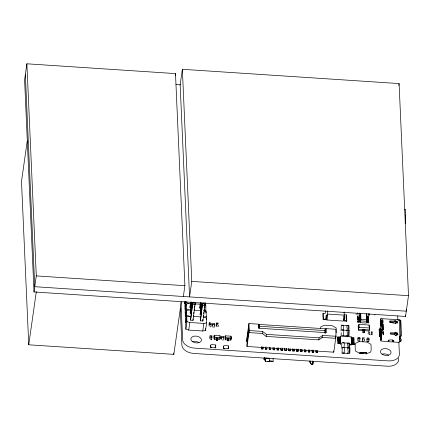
<?xml version="1.0" encoding="UTF-8"?>
<svg xmlns="http://www.w3.org/2000/svg" width="430" height="430" viewBox="0 0 430 430"><rect width="100%" height="100%" fill="white"/><g stroke="black" fill="none" stroke-linecap="round" stroke-linejoin="round"><path stroke-width="0.64" d="M366.478 314.04L366.801 321.28L366.156 323.086L360.496 322.715L360.19 313.626M381.329 324.65L380.862 324.618L380.835 319.753L380.426 322.366L380.727 322.994M382.506 323.263L382.533 319.619L382.861 319.64L382.979 322.371A1.209 0.769 8.1 0 1 381.818 323.064L381.157 323.344L379.921 328.74M394.471 333.449L394.337 334.9M363.13 330.073L363.103 329.213L364.769 329.321L364.796 330.181M217.01 339.867L217.155 338.211M228.196 338.722L228.045 340.323M392.402 341.527L392.38 341.028A0.543 0.344 8.1 0 1 392.907 340.716A0.543 0.344 8.1 0 1 393.461 341.103L393.638 342.022C395.036 340.108 390.435 339.496 389.585 340.055A1.209 0.93 -2.5 0 0 388.79 340.372L387.779 341.635L381.109 341.038L381.62 337.539M388.682 341.501L388.704 341.103M216.704 337.846L216.548 340.302L217.467 340.361L217.634 338.13M217.601 338.394L217.467 340.361M227.717 338.786L227.588 340.759L228.507 340.818L228.674 338.587M228.636 338.851L228.507 340.818M380.577 339.84L380.84 334.277M380.932 336.131L380.905 332.062M381.453 330.02L381.26 331.315L381.211 324.489L383.065 324.29L383.313 329.815L381.453 330.02L380.571 340.888M399.497 341.92L399.948 336.454L399.18 319.812L380.899 318.582L380.238 323.344L380.77 324.446M400.362 341.447L399.69 341.071M363.07 330.353L363.027 332.616L364.688 332.723L364.715 329.686M364.737 330.466L364.688 332.723M381.351 339.716L381.593 335.932L381.265 333.626L381.367 332.514L381.835 332.546A1.037 0.301 5.4 0 1 382.931 332.922L383.194 334.502L383.522 334.524L383.399 331.734A1.209 0.769 8.1 0 0 382.162 330.88L381.507 331.164M216.564 339.442L216.548 340.302M227.599 339.899L227.572 340.404M227.723 339.066L227.755 338.528M381.528 338.136L381.716 334.798L381.367 332.514M399.712 338.652L399.938 335.927L400.394 335.594A0.586 0.285 -50.8 0 0 400.808 334.906L400.153 320.06A0.586 0.285 -50.8 0 0 399.706 319.995L399.25 320.329M185.389 301.57L184.878 305.424L185.034 310.121L186.061 301.344M186.179 304.053L185.158 311.761L185.319 316.458L186.394 308.89L186.179 304.053L188.953 303.489L190.958 303.618M186.464 310.39L185.443 318.103L185.599 322.801L186.674 315.228L186.464 310.39L190.571 309.912M190.855 316.254L186.744 316.727L185.722 324.44L185.878 329.138L188.722 330.068L202.767 330.998L205.54 330.433L206.62 322.865L206.405 318.023L203.562 317.087L206.335 316.528L206.12 311.685L203.852 310.938M360.474 314.351L360.286 314.362A0.779 0.597 -2.5 0 0 359.776 314.61L359.029 315.996L357.669 316.029L357.663 317.464L358.959 317.528A0.779 0.597 -2.5 0 0 359.469 317.286L360.404 315.797M357.663 317.464L357.669 316.029M360.512 318.168L359.571 319.657A0.779 0.597 -2.5 0 1 359.066 319.898L357.765 319.834L357.771 318.399L359.136 318.372L359.883 316.98A0.779 0.597 -2.5 0 1 360.388 316.733L360.577 316.727M357.765 319.834L357.771 318.399M360.496 319.103A0.779 0.597 -2.5 0 0 359.985 319.35L359.238 320.742L357.878 320.769L357.873 322.204L359.168 322.274A0.779 0.597 -2.5 0 0 359.679 322.027L360.614 320.538M357.873 322.204L357.878 320.769M183.357 296.501L184.895 285.697L175.488 73.594L26.88 63.796L24.596 79.846L34.002 291.954L405.544 316.448L408.5 295.684L399.094 83.576L182.358 69.289L180.149 84.807L189.56 296.91L191.769 281.397L182.358 69.289M27.267 140.868L21.5 181.395L28.745 344.796L173.827 354.363L181.299 301.876M34.002 291.954L36.287 275.904L26.88 63.796M28.745 344.796L36.313 291.647M175.22 75.503L175.488 73.594M185.024 301.892L184.755 303.784L184.69 301.769M185.878 329.138L186.959 321.57L186.744 316.727M190.479 302.043L190.001 307.514L191.237 307.595M190.001 307.514L190.737 302.349M191.678 301.925L190.21 312.255L190.28 313.852L191.522 313.932M190.28 313.852L191.936 302.231M188.722 330.068L189.797 322.5L186.959 321.57M193.301 302.118L192.699 303.096L190.56 320.189L193.038 320.35L195.172 303.263L194.989 304.553M190.56 320.189L192.699 303.096M193.242 316.819L193.43 315.529M193.704 313.588L193.887 312.298M194.161 310.363L194.344 309.073M194.532 307.778L194.715 306.488M200.31 302.688L199.832 308.16L201.068 308.24M199.832 308.16L200.659 302.349M201.417 303.22L200.111 314.497L201.767 302.876M203.132 302.768L202.525 303.747L200.391 320.839L202.869 321L205.072 305.504L204.782 302.876M200.391 320.839L202.525 303.747M203.164 316.819L203.352 315.529M203.626 313.594L203.809 312.304M203.992 311.008L204.272 309.073M204.454 307.783L204.637 306.493M205.508 305.741L205.723 302.639M202.767 330.998L203.847 323.43L206.62 322.865M205.787 312.078L205.841 305.348L204.707 304.972M205.943 312.949L206.12 311.685M206.158 317.786L206.335 316.528M206.223 319.286L206.405 318.023M209.254 323.064L209.007 324.822L209.281 324.876M209.061 326.069L209.313 324.311A3.456 2.193 8.1 0 1 210.13 324.279M210.942 324.951L211.189 323.193A3.456 2.193 8.1 0 1 210.372 323.226M210.996 326.198L211.248 324.44A3.456 2.193 8.1 0 0 210.437 324.301M212.522 326.332L212.769 324.575A3.456 2.193 8.1 0 1 213.586 324.537M211.732 337.539L211.985 335.782A3.456 2.193 8.1 0 1 211.168 335.819M211.791 338.786L212.038 337.029A3.456 2.193 8.1 0 0 211.227 336.889M210.791 347.51L210.738 345.306L210.791 347.51L215.742 347.838L215.693 345.634L215.742 347.838M214.403 325.209L214.651 323.451A3.456 2.193 8.1 0 1 213.834 323.489M214.457 326.456L214.704 324.698A3.456 2.193 8.1 0 0 213.893 324.559M211.501 347.558L210.824 347.257M215.032 347.795L215.779 347.585M223.401 337.529L223.568 336.357A3.456 2.193 8.1 0 1 222.751 336.389M223.374 339.361L223.621 337.604M223.729 348.434L223.675 346.231L223.729 348.434L228.679 348.762L228.631 346.558L228.679 348.762M224.439 348.483L223.761 348.176M227.97 348.714L228.717 348.504M305.725 350.337L333.766 352.186L336.029 336.276L335.717 329.262L326.042 328.622L326.219 332.664L258.79 328.219L258.607 324.177L248.932 323.543L246.669 339.447L246.766 341.694L248.744 327.821M248.857 330.342L246.879 344.22L246.981 346.467L265.67 347.698M246.981 346.467L249.244 330.557L248.932 323.543M258.462 325.193L258.607 324.177M258.812 328.24L259.354 324.44L325.236 328.783L324.956 333.132M259.161 328.154L259.354 324.44M249.244 330.557L262.59 331.439L262.305 333.47L266.149 336.4L318.786 339.867L322.392 337.432L322.677 335.4L336.029 336.276M262.891 346.736L262.918 349.063L261.488 348.972L261.467 346.644M266.149 336.4L266.433 334.368L262.59 331.439M266.793 346.994L266.815 349.321L265.391 349.224L265.364 346.902M264.251 357.884L264.063 359.749L265.197 360.324M264.536 357.792C262.644 360.673 266.154 358.91 265.288 361.27M264.208 357.781L264.558 359.561L264.805 357.808M270.69 347.252L270.717 349.579L269.293 349.483L269.266 347.155M269.803 358.459L269.32 361.775M274.598 347.51L274.62 349.837L273.195 349.74L273.168 347.413M273.072 358.518L273.157 361.345L270.024 361.141A0.779 0.494 8.1 0 0 269.271 361.587L265.283 361.544L265.272 360.98M273.157 361.345L270.056 360.931A0.779 0.494 8.1 0 0 269.304 361.383M277.097 349.998L277.156 349.579L278.581 349.676L278.522 350.09L277.097 349.998L277.07 347.671M282.397 348.026L282.424 350.348L280.994 350.256L280.973 347.929M286.299 348.279L286.321 350.606L284.896 350.514L284.87 348.187M288.858 350.353L290.288 350.445L290.228 350.864L288.799 350.772L288.777 348.445M294.098 348.794L294.125 351.122L292.701 351.025L292.674 348.703M298.001 349.052L298.028 351.38L296.603 351.283L296.576 348.956M301.903 349.31L301.925 351.638L300.5 351.541L300.473 349.214M305.805 349.568L305.832 351.89L304.402 351.799L304.381 349.472M308.305 352.057L308.364 351.638L309.793 351.735L309.729 352.148L308.305 352.057L308.278 349.73M310.019 362.125C312.309 366.021 313.298 364.495 312.809 361.039L313.153 362.753L312.943 364.215A0.586 0.446 -2.5 0 1 312.728 364.522C311.105 364.952 309.67 362.393 309.965 360.915M313.604 350.079L313.631 352.406L312.207 352.315L312.18 349.988M317.507 350.337L317.534 352.664L316.104 352.568L316.082 350.246M318.786 339.867L319.076 337.835L322.677 335.4M320.436 328.912L320.715 326.94L324.5 325.198L332.239 325.709L336.201 327.961L336.421 332.949M325.709 310.976L325.44 312.868A0.779 0.597 -2.5 0 1 324.585 313.416L323.048 313.314L323.22 319.694L325.36 319.748A1.559 1.199 -2.5 0 0 326.289 319.157L326.891 315.523L327.321 315.577M323.22 319.694L323.048 313.314M324.876 331.315L325.236 328.783M344.097 311.911L344.242 315.152L343.398 321.086L326.881 319.995L327.724 314.061L327.585 310.825M325.392 333.207L326.042 328.622M337.684 337.33L340.41 337.319L337.684 337.33L337.695 336.733L340.366 337.098M340.42 338.346L337.749 337.98L338.802 338.238M337.738 338.577L340.463 338.566L337.738 338.577L337.749 337.98M340.474 339.592L337.776 339.415L339.399 339.523M337.797 339.824L340.522 339.818L337.797 339.824L337.803 339.227M340.533 340.845L337.835 340.662L339.99 340.807M337.851 341.076L340.576 341.065L337.851 341.076L337.862 340.479M337.915 341.726L340.614 341.904L337.915 341.726L337.905 342.323L340.63 342.312L337.905 342.323M337.969 342.973L340.667 343.151L337.969 342.973L337.964 343.57L340.689 343.559L337.964 343.57M341.044 330.858L341.28 325.118L343.215 325.247A10.626 6.746 8.1 0 1 343.548 326.585M349.595 344.801L351.504 344.93L351.256 336.873L340.431 336.163L340.678 344.215L341.952 344.296M341.119 332.53L341.259 335.637M343.898 316.303L344.317 316.152A0.779 0.597 -2.5 0 1 345.01 316.797L344.559 319.952A0.779 0.597 -2.5 0 0 345.247 320.597L346.784 320.699L346.704 321.296L344.586 321.065A1.559 1.199 -2.5 0 1 343.839 320.366L344.258 316.754L343.839 316.722M340.678 344.215L340.431 336.163M343.075 330.331L343.355 328.364A10.626 6.746 8.1 0 0 343.57 327.058M341.689 345.295L341.829 348.402M343.194 335.776L343.565 333.153A10.626 6.746 8.1 0 0 343.785 331.847M344.618 314.706A0.779 0.597 -2.5 0 0 344.994 314.814L346.532 314.916L346.704 321.296M344.097 352.788L343.978 353.234L342.043 353.089M343.855 347.886L344.134 345.919A10.626 6.746 8.1 0 0 344.349 344.613M346.945 330.584L347.225 328.617A10.626 6.746 8.1 0 1 346.892 327.278M343.978 353.234L344.349 350.611A10.626 6.746 8.1 0 0 344.57 349.305M348.106 330.6L348.241 325.655L342.049 325.247M348.88 330.702L349.02 325.628L347.085 325.499A10.626 6.746 8.1 0 0 346.87 326.805M348.999 336.158L349.235 330.417L347.3 330.288A10.626 6.746 8.1 0 0 347.085 331.594M347.725 348.139L348.004 346.171A10.626 6.746 8.1 0 1 347.671 344.833M348.886 348.155L349.02 343.21L342.828 342.801M349.66 348.257L349.8 343.183L347.865 343.054A10.626 6.746 8.1 0 0 347.65 344.36M351.176 337.464L351.256 336.873M351.192 337.905L353.917 337.894L353.911 338.491L351.213 338.313L353.911 338.491M351.251 339.152L353.976 339.141L353.965 339.738L351.267 339.56L353.965 339.738M351.305 340.399L354.03 340.388L354.019 340.985L351.321 340.807L354.019 340.985M351.358 341.646L354.083 341.635L354.078 342.232L351.38 342.054L354.078 342.232M349.784 353.616L350.02 347.875L348.085 347.746A10.626 6.746 8.1 0 0 347.87 349.052M357.341 312.889L357.153 314.47M353.917 337.894L351.735 337.937M353.976 339.141L352.326 339.222M354.11 343.07L351.444 342.705L352.492 342.968M351.434 343.301L354.159 343.296L351.46 343.118L351.219 337.717M351.487 344.554L354.212 344.543L349.676 344.215M354.169 344.322L351.498 343.952M359.276 313.019L358.953 314.588M359.711 339.2L359.958 337.442A3.456 2.193 8.1 0 1 359.147 337.475M359.765 340.447L360.017 338.69M366.553 352.702L366.43 353.842L359.808 353.401L359.937 352.267L366.564 352.885L359.937 352.267M398.814 85.516L399.094 83.576M366.806 313.513L366.559 315.271L366.656 314.916M368.741 313.642L368.494 315.4L368.365 315.029M369.461 315.453L369.709 313.707M366.876 339.673L367.123 337.915A3.456 2.193 8.1 0 0 367.935 338.055M366.93 340.92L367.182 339.162A3.456 2.193 8.1 0 1 367.999 339.13M368.402 331.611L368.177 333.992M368.811 339.797L369.058 338.044A3.456 2.193 8.1 0 1 368.241 338.077M372.079 334.857L372.272 331.863L371.305 331.799A3.456 2.193 8.1 0 0 371.192 332.315M380.915 329.24L379.195 329.127L379.152 329.428L380.873 329.541M379.179 330.1L379.222 329.805L380.625 329.896L380.582 330.192L379.179 330.1L379.195 329.127M379.222 331.046L379.265 330.751L380.985 330.863M380.652 331.815L379.255 331.723L379.298 331.423L380.695 331.514L380.695 332.761L380.738 332.465M379.292 332.669L379.335 332.374L381.061 332.487M380.727 333.438L379.325 333.341L379.367 333.046L380.77 333.137L380.77 334.384L380.808 334.088M379.367 334.293L379.41 333.992L381.13 334.11M380.797 335.056L379.394 334.965L379.437 334.669L380.84 334.76L380.84 336.007L380.883 335.706M381.206 335.728L379.48 335.615L379.437 335.916L381.163 336.029M380.873 336.679L379.47 336.588L379.513 336.292L380.91 336.384M380.593 329.219L380.55 329.52L380.776 329.068M382.426 330.17C383.119 329.106 380.942 325.198 382.937 325.182L383.157 330.095M382.937 325.182L383.065 324.29M397.035 323.312L396.981 322.151L395.31 321.925L395.428 320.748L395.041 320.409L394.482 320.522L394.262 321.065L389.843 320.968L390.209 322.543L394.52 322.941C394.982 324.752 396.121 321.823 397.186 323L397.11 321.253L395.439 321.033M395.492 322.048L395.621 321.156M395.568 323.795L395.697 322.903M394.213 334.798L394.315 334.083M396.981 322.151L397.11 321.253M397.556 335.099L397.503 333.933L395.837 333.712L395.949 332.53L395.562 332.191L395.003 332.304L394.788 332.852L390.365 332.75L390.73 334.325L395.041 334.723C395.503 336.534 396.643 333.605 397.707 334.787L397.632 333.04L395.96 332.815M396.014 333.836L396.143 332.938M395.923 335.685L396.051 334.787M396.094 335.583L396.218 334.685M397.503 333.933L397.632 333.04M227.588 340.759L228.54 340.582M363.027 332.616L363.054 329.579M366.763 317.63L366.812 317.77A0.779 0.597 -2.5 0 0 367.241 318.076L368.531 318.184L368.537 316.743L367.209 316.539L366.871 315.077A0.779 0.597 -2.5 0 0 366.441 314.765L366.258 314.733M368.531 318.184L368.537 316.743M366.543 317.136A0.779 0.597 -2.5 0 1 366.973 317.447L367.311 318.91L368.644 319.114L368.639 320.554L367.349 320.447A0.779 0.597 -2.5 0 1 367.021 320.269M368.639 320.554L368.644 319.114M366.65 319.506A0.779 0.597 -2.5 0 1 367.08 319.818L367.419 321.28L368.746 321.484L368.698 321.85L367.408 321.748M368.746 321.484L368.741 322.925L367.451 322.817A0.779 0.597 -2.5 0 1 367.021 322.511L366.521 320.93M269.347 361.431L267.594 361.426M381.464 338.63L381.378 339.066L381.528 334.314M398.922 320.624L399.126 319.786M369.273 334.325L369.176 334.674L369.424 332.922A3.456 2.193 8.1 0 0 369.537 332.401M374.976 314.593L374.879 314.943M265.305 361.254L265.778 358.195M380.862 324.618L380.899 318.582M360.711 313.518L360.969 319.377L360.507 320.861L366.801 321.28L366.371 313.889M193.64 302.43L192.769 304.693L195.247 304.859L194.881 302.51M203.471 303.075L202.6 305.343L205.072 305.504L204.707 303.161M228.421 339.979L230.797 340.135L231.313 338.84L231.023 336.185L225.449 335.819L225.03 336.437L225.223 339.77L227.599 339.926M364.516 330.665L368.822 330.944L369.558 329.955L369.112 325.048L359.012 324.381L359.141 327.3L358.335 329.213L358.717 330.283L363.022 330.562M265.283 361.544L265.81 357.986L269.261 358.212M399.325 342.006L398.997 342.371L393.638 342.022M216.559 339.469L214.188 339.313L214.414 335.362L219.988 335.728L220.273 338.383L219.762 339.678L217.386 339.523M225.223 339.77L225.449 335.819M369.112 325.048L369.558 329.955L358.335 329.213L358.19 325.972L359.012 324.381M214.188 339.313L213.995 335.981L214.414 335.362M360.136 320.087L360.421 319.856M398.943 320.484L399.513 320.146L399.669 320.425M389.714 321.86L394.138 321.962L394.783 321.28L395.31 321.925M390.236 333.648L394.659 333.744L395.304 333.067L395.837 333.712M359.26 319.092L358.862 319.189M204.664 304.075L205.776 303.849M203.836 310.637L206.056 310.186M216.398 326.531L216.129 326.569L216.376 324.811A3.456 2.193 8.1 0 1 217.193 324.779M210.125 338.625L209.856 338.663L210.103 336.905A3.456 2.193 8.1 0 1 210.92 336.867M221.708 339.195L221.439 339.232L221.686 337.475A3.456 2.193 8.1 0 1 222.503 337.442M358.104 340.286L357.83 340.318L358.082 338.56A3.456 2.193 8.1 0 1 358.899 338.528M362.619 340.7L362.35 340.732L362.603 338.974A3.456 2.193 8.1 0 1 363.42 338.942M360.517 315.426L360.335 315.432A0.779 0.597 -2.5 0 0 359.824 315.679L359.077 317.071L357.712 317.098M360.625 317.797L360.437 317.802A0.779 0.597 -2.5 0 0 359.926 318.05L359.184 319.442L357.819 319.469M357.722 318.764L359.018 318.829A0.779 0.597 -2.5 0 0 359.211 318.781M357.927 321.839L359.286 321.812L360.034 320.42A0.779 0.597 -2.5 0 1 360.544 320.173M175.967 84.527L180.654 84.839M191.769 281.397L408.5 295.684M36.287 275.904L184.895 285.697M194.973 303.886L200.326 304.236M327.724 314.061L344.242 315.152M327.407 314.986L327.004 314.959A0.779 0.597 -2.5 0 0 326.15 315.502L325.698 318.657A0.779 0.597 -2.5 0 1 324.838 319.2L323.301 319.098M360.969 319.377L366.629 319.748M389.526 322.124L392.058 322.29A1.209 0.93 -2.5 0 1 392.794 322.661L393.041 323.193M193.919 310.132L200.606 310.573M381.018 325.789L382.238 325.87M359.141 327.3L369.241 327.966M193.527 316.426L200.891 316.915M341.495 329.907L343.43 330.036A10.626 6.746 8.1 0 1 343.763 331.374M342.264 330.036L348.456 330.444L348.59 333.492L348.23 336.023L342.038 335.615M381.319 332.562L382.539 332.643L382.894 332.057A1.209 0.769 8.1 0 1 383.27 332.627L383.366 334.863M363.076 332.256L364.742 332.363M398.115 334.545L396.981 334.443A0.656 0.414 8.1 0 1 396.358 333.82M381.265 333.626L381.727 333.659M209.227 322.441L210.195 322.505M216.295 322.941L218.23 323.07M259.435 326.257L325.317 330.6M189.797 322.5L203.847 323.43M210.055 326.757L211.023 326.821M212.549 326.956L214.484 327.079M262.972 333.513L248.954 332.589L248.642 325.575M321.721 337.383L335.739 338.308L335.626 335.76M266.433 334.368L319.076 337.835M366.973 341.264L368.865 341.388M357.857 340.942L359.792 341.071M366.957 341.544L368.892 341.673M362.377 341.356L363.345 341.42M342.06 342.672L343.995 342.801A10.626 6.746 8.1 0 1 344.328 344.14M351.471 344.14L353.089 344.247M340.764 343.629L342.038 343.71M225.53 337.614L231.103 337.98L231.313 338.84L225.121 338.431M214.495 337.158L220.069 337.523L220.273 338.383L214.081 337.975M225.143 337.975L225.691 338.007M227.706 338.964L228.626 339.023M216.672 338.507L217.591 338.566M343.049 347.494L349.241 347.902L349.375 350.944L349.015 353.476L342.823 353.068M210.528 339.044L211.786 339.13M222.434 339.92L223.401 339.985M210.85 339.345L211.818 339.41M216.58 340.065L217.499 340.125M360.464 353.267L363.775 353.481M267.008 347.784L269.68 347.961M271.013 348.047L273.018 348.182M274.351 348.268L281.026 348.708M282.36 348.8L285.031 348.972M286.369 349.063L304.392 350.251M210.845 344.575L215.796 344.903M223.783 345.5L228.733 345.822M261.548 348.553L262.977 348.644M265.45 348.811L266.874 348.902M269.352 349.069L270.776 349.16M273.254 349.327L274.679 349.418M281.053 349.837L282.483 349.934M284.956 350.095L286.38 350.192M292.76 350.611L294.185 350.703M296.662 350.869L298.087 350.961M300.559 351.122L301.989 351.219M304.467 351.38L305.891 351.477M312.266 351.896L313.69 351.987M316.168 352.154L317.593 352.245M264.09 358.265L264.364 358.281M312.884 362.737L313.153 362.753M367.376 317.034L368.483 317.109M368.585 317.818L367.258 317.609L366.914 316.147A0.779 0.597 -2.5 0 0 366.484 315.84L366.306 315.808M368.693 320.189L367.36 319.979L367.021 318.517A0.779 0.597 -2.5 0 0 366.591 318.211M368.795 322.559L367.467 322.349L367.129 320.887A0.779 0.597 -2.5 0 0 366.699 320.581L366.516 320.549M216.623 325.419L216.075 325.322L216.322 323.564A3.456 2.193 8.1 0 0 217.134 323.704M362.571 339.539L362.296 339.485L362.544 337.727A3.456 2.193 8.1 0 0 363.355 337.873M358.05 339.125L357.776 339.071L358.023 337.313A3.456 2.193 8.1 0 0 358.84 337.459M212.743 325.134L212.468 325.08L212.716 323.328A3.456 2.193 8.1 0 0 213.527 323.467M221.654 338.039L221.38 337.985L221.633 336.228A3.456 2.193 8.1 0 0 222.444 336.367M210.071 337.464L209.797 337.41L210.05 335.658A3.456 2.193 8.1 0 0 210.861 335.798M368.596 340.974L368.865 341.049L369.117 339.291A3.456 2.193 8.1 0 0 368.29 339.146M364.017 340.791L364.285 340.861L364.538 339.103A3.456 2.193 8.1 0 0 363.721 338.964M217.79 326.623L218.064 326.698L218.311 324.94A3.456 2.193 8.1 0 0 217.499 324.795M380.082 328.611L380.593 328.746L380.84 334.76M186.115 302.553L188.953 303.489M186.394 308.89L189.232 309.826M186.674 315.228L189.517 316.163M366.602 317.899L367.188 319.614M399.491 341.146L399.911 341.447A0.586 0.333 63 0 0 400.212 341.533L400.545 340.13L399.771 339.162L399.964 338.491A1.516 0.962 8.1 0 1 400.545 338.792L400.964 339.119A0.586 0.333 63 0 1 401.292 339.872L401.136 340.92A0.586 0.333 63 0 1 400.679 341.06M366.596 315.598L367.086 317.243M366.715 316.561L366.763 316.695A0.779 0.597 -2.5 0 0 367.016 316.931M366.919 320.14L366.602 318.738M393.81 340.323L393.719 340.845L393.595 340.302M346.908 335.572L347.064 336.034L347.44 333.411A10.626 6.746 8.1 0 1 347.107 332.067M347.693 353.03L347.848 353.487L348.219 350.864A10.626 6.746 8.1 0 1 347.886 349.525M358.19 325.972L358.453 326.897M370.95 334.255L371.112 334.803L371.359 333.046A3.456 2.193 8.1 0 1 371.197 332.508M225.03 336.437L225.105 337.459M213.995 335.981L214.108 337.518M406.205 309.192L406.291 311.196L34.749 286.702L25.343 74.6M405.485 315.109L405.544 316.448M400.153 336.787L400.244 338.781M399.814 336.819L399.814 336.846A1.516 1.166 -2.5 0 0 400.652 336.507L401.109 336.174A0.586 0.285 -50.8 0 0 401.523 335.486L400.862 320.64A0.586 0.285 -50.8 0 0 400.416 320.576M397.691 315.937L397.868 319.963M398.852 342.092L399.384 354.159A11.685 7.418 8.1 0 1 388.107 360.877L194.596 348.123A11.685 7.418 8.1 0 1 182.653 339.872L180.987 302.322M398.567 358.142L398.626 359.48A11.685 7.418 8.1 0 1 387.349 366.204L193.839 353.444A11.685 7.418 8.1 0 1 181.895 345.193L180.256 308.315M388.817 339.894L388.79 341.737L392.477 341.979L392.504 340.135A0.543 0.344 8.1 0 1 392.654 339.899M388.715 341.286L388.693 340.786A0.543 0.344 8.1 0 0 388.134 340.399M382.732 320.533L382.856 323.263M382.48 321.387L382.566 323.349M382.619 324.655L382.856 329.88M382.942 331.842L383.055 334.454M381.641 323.054L381.69 324.198M379.265 330.751L379.255 331.723M379.335 332.374L379.325 333.341M379.41 333.992L379.394 334.965M379.48 335.615L379.47 336.588M366.43 353.842L370.816 351.955L371.192 349.327L370.972 344.333L367.01 342.087L359.27 341.576L355.492 343.317L355.115 345.946L355.336 350.939L359.808 353.401M360.206 316.2L360.233 316.84M360.426 321.108L360.496 322.715M358.668 329.111L358.717 330.283M356.099 313.959L356.126 314.583M354.137 342.882L354.132 343.484M354.196 344.134L354.186 344.731M346.532 314.916L346.784 320.699M342.043 353.105L342.28 347.365L344.215 347.488A10.626 6.746 8.1 0 1 344.548 348.832M333.712 351.063L333.766 352.186M326.682 315.464L326.881 319.995M325.752 330.659L325.854 332.965M316.023 350.66L316.104 352.568M313.545 350.498L313.631 352.406M312.121 350.402L312.207 352.315M312.492 361.146L312.642 364.436M309.708 349.821L309.793 351.735M309.648 350.24L309.729 352.148M309.939 361.125L309.992 362.329M305.746 349.982L305.832 351.89M304.322 349.891L304.402 351.799M301.844 349.724L301.925 351.638M300.414 349.633L300.5 351.541M297.942 349.472L298.028 351.38M296.517 349.375L296.603 351.283M294.039 349.214L294.125 351.122M292.615 349.117L292.701 351.025M290.202 348.536L290.228 350.864M288.713 348.859L288.799 350.772M286.235 348.698L286.321 350.606M284.81 348.601L284.896 350.514M282.338 348.44L282.424 350.348M280.908 348.348L280.994 350.256M278.495 347.768L278.581 349.676M278.436 348.182L278.522 350.09M274.566 348.563L274.62 349.837M273.109 347.832L273.195 349.74M269.207 347.574L269.293 349.483M265.305 347.316L265.391 349.224M264.504 358.394L264.558 359.561M262.832 347.155L262.918 349.063M261.408 347.058L261.488 348.972M231.023 336.185L231.103 337.98M230.743 338.937L230.797 340.135M219.988 335.728L220.069 337.523M205.459 328.617L205.54 330.433M202.799 319.404L202.869 321M192.968 318.754L193.038 320.35M173.768 353.019L173.827 354.363M381.431 330.143L381.48 331.288M367.123 319.302A0.779 0.597 -2.5 0 1 366.978 319.2M364.479 337.856A3.456 2.193 8.1 0 1 363.662 337.889M210.066 323.209A3.456 2.193 8.1 0 1 209.243 323.064M218.257 323.693A3.456 2.193 8.1 0 1 217.44 323.725M359.206 338.55A3.456 2.193 8.1 0 1 360.028 338.69M369.37 331.664A3.456 2.193 8.1 0 1 369.531 332.202M222.81 337.459A3.456 2.193 8.1 0 1 223.632 337.604M405.345 215.726A7.009 0.64 -86.2 0 1 405.313 217.344M404.866 209.883A10.519 0.962 -86.2 0 1 405.721 212.399A10.519 0.962 -86.2 0 1 405.205 223.541M382.232 354.196A5.354 3.397 8.1 0 1 388.682 355.164M192.592 341.694A5.354 3.397 8.1 0 1 199.042 342.662M381.098 321.011L381.007 324.247L380.55 325.623L381.034 320.076L381.098 321.011M192.489 341.694A5.354 3.397 8.1 0 0 201.321 340.743A5.354 3.397 8.1 0 0 194.618 336.11A5.354 3.397 8.1 0 0 192.489 341.694M382.13 354.196A5.354 3.397 8.1 0 0 390.961 353.245A5.354 3.397 8.1 0 0 384.259 348.612A5.354 3.397 8.1 0 0 382.13 354.196"/></g></svg>
